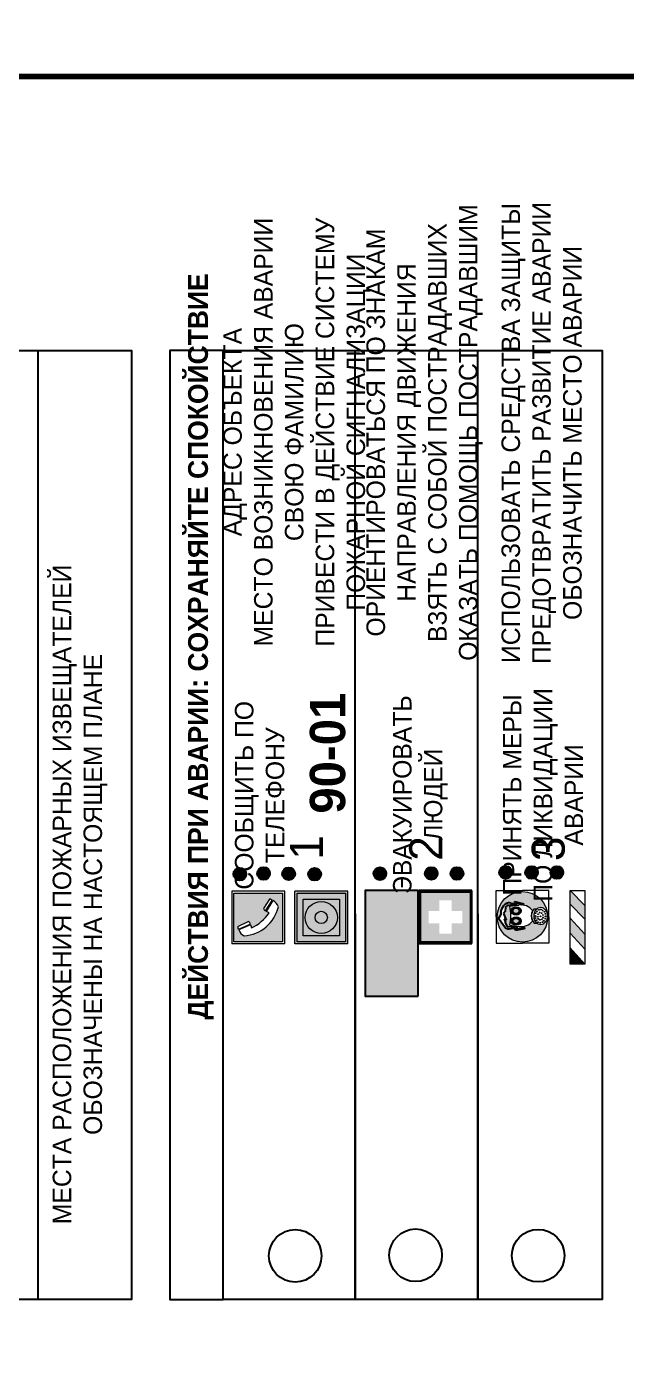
# Model space of a CAD drawing. Header units: millimetres. Extents: x 13114 to 67229, y 22859 to 38520.
# Drawn here: x 24418.1 to 24508.9, y 24476.3 to 24677.6 of the extents above; entities that cross this region are included whole.
import ezdxf

# ---------------------------------------------------------------- set-up
doc = ezdxf.new("R2010")
doc.units = ezdxf.units.MM
doc.styles.add('обычный', font='arial.ttf')

# ---------------------------------------------------------------- blocks, each defined once
blk = doc.blocks.new('A$C38D26F80')
h = blk.add_hatch(color=5)
h.dxf.hatch_style = 1
h.paths.add_polyline_path([(-8.77, -4.48, 1), (-0.19, -4.48, 1)])
h.paths.add_polyline_path([(-6.75, -3.58), (-6.75, -3.31), (-6.62, -3.22), (-6.5, -3.22), (-6.42, -3.3), (-6.39, -3.28), (-6.59, -2.23), (-6.59, -2.01), (-6.38, -1.58), (-4.76, -0.4), (-4.13, -0.79, -0.362848), (-2.1, -2.1, -0.201049), (-2.17, -2.48, 0.085434), (-2.26, -3.13), (-1.9, -3.16), (-2.25, -4.7), (-2.4, -4.59), (-2.43, -4.34), (-2.36, -4.34), (-2.14, -3.34), (-2.47, -3.42), (-2.58, -1.95), (-2.77, -1.58), (-3.58, -1.52), (-3.92, -1.26), (-5.05, -1.73), (-4.87, -1.39), (-5.41, -1.6), (-5.41, -1.46), (-6.13, -1.87), (-6.18, -3.5), (-6.56, -3.47), (-6.37, -4.59), (-6.16, -4.43), (-6.16, -4.66), (-6.36, -4.79), (-6.37, -4.8), (-6.51, -4.76)], flags=16)
h.paths.add_polyline_path([(-6.51, -4.76), (-6.36, -4.79), (-6.37, -4.8)], flags=0)
h.paths.add_polyline_path([(-5.92, -2.34, 0.089508), (-2.67, -2.35), (-2.48, -3.88, -0.268602), (-3.4, -6.18, 0.262449), (-5.2, -6.18, -0.268602), (-6.11, -3.88)], flags=16)
edge = h.paths.add_edge_path(flags=16)
edge.add_ellipse((-5.19, -3.41), major_axis=(0, 0.842), ratio=0.848992, start_angle=0, end_angle=360)
edge = h.paths.add_edge_path(flags=0)
edge.add_ellipse((-5.19, -3.39), major_axis=(0, 0.665), ratio=0.853798, start_angle=0, end_angle=360)
edge = h.paths.add_edge_path(flags=0)
edge.add_ellipse((-5.19, -3.4), major_axis=(0, 0.528), ratio=0.864094, start_angle=0, end_angle=360)
edge = h.paths.add_edge_path(flags=16)
edge.add_ellipse((-3.47, -3.4), major_axis=(0, 0.842), ratio=0.848992, start_angle=0, end_angle=360)
h.paths.add_polyline_path([(-3.13, -6.45), (-3.13, -6.84, 0.383174), (-5.57, -6.85), (-5.57, -6.49, -0.369952)], flags=16)
edge = h.paths.add_edge_path(flags=0)
edge.add_ellipse((-3.47, -3.39), major_axis=(0, 0.665), ratio=0.853798, start_angle=0, end_angle=360)
edge = h.paths.add_edge_path(flags=0)
edge.add_ellipse((-3.47, -3.4), major_axis=(0, 0.528), ratio=0.864094, start_angle=0, end_angle=360)
edge = h.paths.add_edge_path(flags=16)
edge.add_ellipse((-4.34, -7.57), major_axis=(-1.48, 0), ratio=0.744955, start_angle=0, end_angle=360)
h.paths.add_polyline_path([(-5.01, -6.85, -1), (-5.15, -6.85, -1)], flags=0)
h.paths.add_polyline_path([(-5.33, -7.14, -1), (-5.47, -7.14, -1)], flags=0)
h.paths.add_polyline_path([(-4.61, -6.71, -1), (-4.74, -6.71, -1)], flags=16)
h.paths.add_polyline_path([(-5.43, -7.51, -1), (-5.57, -7.51, -1)], flags=0)
h.paths.add_polyline_path([(-4.26, -6.67, -1), (-4.4, -6.67, -1)], flags=16)
h.paths.add_polyline_path([(-4.74, -7.14, -1), (-4.88, -7.14, -1)], flags=0)
h.paths.add_polyline_path([(-4.93, -7.43, -1), (-5.07, -7.43, -1)], flags=0)
h.paths.add_polyline_path([(-4.41, -7.07, -1), (-4.54, -7.07, -1)], flags=0)
h.paths.add_polyline_path([(-5.33, -7.87, -1), (-5.46, -7.87, -1)], flags=0)
h.paths.add_polyline_path([(-3.8, -6.71, -1), (-3.94, -6.71, -1)], flags=16)
h.paths.add_polyline_path([(-4.85, -7.78, -1), (-4.98, -7.78, -1)], flags=0)
h.paths.add_polyline_path([(-3.96, -7.14, -1), (-4.1, -7.14, -1)], flags=0)
h.paths.add_polyline_path([(-4.33, -7.53, -1), (-4.47, -7.53, -1)], flags=0)
h.paths.add_polyline_path([(-5.09, -8.12, -1), (-5.23, -8.12, -1)], flags=0)
h.paths.add_polyline_path([(-3.5, -6.94, -1), (-3.64, -6.94, -1)], flags=0)
h.paths.add_polyline_path([(-4.54, -7.97, -1), (-4.68, -7.97, -1)], flags=0)
h.paths.add_polyline_path([(-3.66, -7.39, -1), (-3.8, -7.39, -1)], flags=0)
h.paths.add_polyline_path([(-4.73, -8.35, -1), (-4.86, -8.35, -1)], flags=0)
h.paths.add_polyline_path([(-4.09, -7.96, -1), (-4.23, -7.96, -1)], flags=0)
h.paths.add_polyline_path([(-3.77, -7.74, -1), (-3.91, -7.74, -1)], flags=0)
h.paths.add_polyline_path([(-3.22, -7.27, -1), (-3.35, -7.27, -1)], flags=0)
h.paths.add_polyline_path([(-4.34, -8.4, -1), (-4.47, -8.4, -1)], flags=0)
h.paths.add_polyline_path([(-3.16, -7.61, -1), (-3.3, -7.61, -1)], flags=0)
h.paths.add_polyline_path([(-3.9, -8.35, -1), (-4.04, -8.35, -1)], flags=0)
h.paths.add_polyline_path([(-3.32, -7.91, -1), (-3.46, -7.91, -1)], flags=0)
h.paths.add_polyline_path([(-3.55, -8.23, -1), (-3.69, -8.23, -1)], flags=0)
at = {"color": 5, "lineweight": 5}
for p, q in [((-4.48, 0), (-8.96, 0)), ((-8.96, 0), (-8.96, -4.48)), ((-4.48, 0), (0, 0)), ((0, 0), (0, -4.48)), ((-6.59, -2.01), (-6.38, -1.58)), ((-6.59, -2.23), (-6.59, -2.01)), ((-6.39, -3.28), (-6.59, -2.23)), ((-6.38, -1.58), (-4.76, -0.4)), ((-6.13, -1.87), (-6.18, -3.5)), ((-5.41, -1.46), (-6.13, -1.87)), ((-4.87, -1.39), (-5.41, -1.6)), ((-5.41, -1.6), (-5.41, -1.46)), ((-3.92, -1.26), (-5.05, -1.73)), ((-5.05, -1.73), (-4.87, -1.39)), ((-4.76, -0.4), (-4.13, -0.79)), ((-3.58, -1.52), (-3.92, -1.26)), ((-2.77, -1.58), (-3.58, -1.52)), ((-2.58, -1.95), (-2.77, -1.58)), ((-2.47, -3.42), (-2.58, -1.95)), ((-8.96, -8.96), (-8.96, -4.48)), ((-6.75, -3.31), (-6.62, -3.22)), ((-6.75, -3.58), (-6.75, -3.31)), ((-6.51, -4.76), (-6.75, -3.58)), ((-6.62, -3.22), (-6.5, -3.22)), ((-6.18, -3.5), (-6.56, -3.47)), ((-6.56, -3.47), (-6.37, -4.59)), ((-6.5, -3.22), (-6.42, -3.3)), ((-6.42, -3.3), (-6.39, -3.28)), ((-6.37, -4.59), (-6.16, -4.43)), ((-6.16, -4.43), (-6.16, -4.66)), ((-5.92, -2.34), (-6.11, -3.88)), ((-2.67, -2.34), (-2.48, -3.88)), ((-2.14, -3.34), (-2.47, -3.42)), ((-2.43, -4.34), (-2.4, -4.59)), ((-2.43, -4.34), (-2.36, -4.34)), ((-2.36, -4.34), (-2.14, -3.34)), ((-1.9, -3.16), (-2.26, -3.13)), ((-2.25, -4.7), (-1.9, -3.16)), ((0, -8.96), (0, -4.48)), ((-6.37, -4.8), (-6.51, -4.76)), ((-6.16, -4.66), (-6.37, -4.8)), ((-5.57, -6.49), (-5.57, -6.85)), ((-3.13, -6.45), (-3.13, -6.84)), ((-2.4, -4.59), (-2.25, -4.7)), ((-4.48, -8.96), (-8.96, -8.96)), ((-4.48, -8.96), (0, -8.96))]:
    blk.add_line(p, q, dxfattribs=at)
at = {"color": 5}
for p, q in [((-6.59, -2.01), (-6.38, -1.58)), ((-6.59, -2.23), (-6.59, -2.01)), ((-6.39, -3.28), (-6.59, -2.23)), ((-6.38, -1.58), (-4.76, -0.4)), ((-6.13, -1.87), (-6.18, -3.5)), ((-5.41, -1.46), (-6.13, -1.87)), ((-4.87, -1.39), (-5.41, -1.6)), ((-5.41, -1.6), (-5.41, -1.46)), ((-3.92, -1.26), (-5.05, -1.73)), ((-5.05, -1.73), (-4.87, -1.39)), ((-4.76, -0.4), (-4.13, -0.79)), ((-3.58, -1.52), (-3.92, -1.26)), ((-2.77, -1.58), (-3.58, -1.52)), ((-2.58, -1.95), (-2.77, -1.58)), ((-2.47, -3.42), (-2.58, -1.95)), ((-6.75, -3.31), (-6.62, -3.22)), ((-6.75, -3.58), (-6.75, -3.31)), ((-6.51, -4.76), (-6.75, -3.58)), ((-6.62, -3.22), (-6.5, -3.22)), ((-6.18, -3.5), (-6.56, -3.47)), ((-6.56, -3.47), (-6.37, -4.59)), ((-6.5, -3.22), (-6.42, -3.3)), ((-6.42, -3.3), (-6.39, -3.28)), ((-6.37, -4.59), (-6.16, -4.43)), ((-6.16, -4.43), (-6.16, -4.66)), ((-2.14, -3.34), (-2.47, -3.42)), ((-2.4, -4.59), (-2.43, -4.34)), ((-2.43, -4.34), (-2.36, -4.34)), ((-2.36, -4.34), (-2.14, -3.34)), ((-2.26, -3.13), (-1.9, -3.16)), ((-1.9, -3.16), (-2.25, -4.7)), ((-6.37, -4.8), (-6.51, -4.76)), ((-6.36, -4.79), (-6.51, -4.76)), ((-6.16, -4.66), (-6.37, -4.8)), ((-6.16, -4.66), (-6.36, -4.79)), ((-2.25, -4.7), (-2.4, -4.59))]:
    blk.add_line(p, q, dxfattribs=at)
at = {"color": 5, "lineweight": 5}
for centre, radius in [((-4.48, -4.48), 4.29), ((-4.67, -6.71), 0.0678), ((-4.33, -6.67), 0.0678), ((-3.87, -6.71), 0.0678), ((-5.5, -7.51), 0.0678), ((-5.4, -7.14), 0.0678), ((-5.4, -7.87), 0.0678), ((-5.16, -8.12), 0.0678), ((-5.08, -6.85), 0.0678), ((-5, -7.43), 0.0678), ((-4.91, -7.78), 0.0678), ((-4.81, -7.14), 0.0678), ((-4.79, -8.35), 0.0678), ((-4.61, -7.97), 0.0678), ((-4.47, -7.07), 0.0678), ((-4.4, -7.53), 0.0678), ((-4.4, -8.4), 0.0678), ((-4.16, -7.96), 0.0678), ((-4.03, -7.14), 0.0678), ((-3.97, -8.35), 0.0678), ((-3.84, -7.74), 0.0678), ((-3.73, -7.39), 0.0678), ((-3.62, -8.23), 0.0678), ((-3.57, -6.94), 0.0678), ((-3.39, -7.91), 0.0678), ((-3.28, -7.27), 0.0678), ((-3.23, -7.61), 0.0678)]:
    blk.add_circle(centre, radius, dxfattribs=at)
at = {"color": 5}
for centre, radius, start, end in [((-3.89, -2.66), 1.88, 17.387, 97.1599), ((-2.6, -2.2), 0.511, 326.3906, 11.8614), ((-0.35, -3.07), 1.91, 162.2553, 181.7878)]:
    blk.add_arc(centre, radius, start, end, dxfattribs=at)
at = {"color": 5, "lineweight": 5}
for centre, radius, start, end in [((-2.6, -2.2), 0.513, 326.4781, 11.7739), ((-3.66, -4.24), 2.47, 171.573, 231.7124), ((-4.28, 6.66), 9.15, 259.6987, 280.1569), ((-4.93, -4.24), 2.47, 308.2876, 8.427), ((-0.47, -3.05), 1.79, 161.5846, 182.4584), ((-4.33, -7.88), 1.87, 50.358, 131.5662), ((-4.34, -8.2), 1.82, 48.4943, 132.3565), ((-4.3, -7.78), 1.83, 60.5889, 119.4111)]:
    blk.add_arc(centre, radius, start, end, dxfattribs=at)
for centre, major_axis, ratio in [((-5.19, -3.41), (0, 0.842), 0.848992), ((-5.19, -3.39), (0, 0.665), 0.853798), ((-5.19, -3.4), (0, 0.528), 0.864094), ((-3.47, -3.4), (0, 0.842), 0.848992), ((-3.47, -3.39), (0, 0.665), 0.853798), ((-3.47, -3.4), (0, 0.528), 0.864094), ((-4.34, -7.57), (-1.48, 0), 0.744955)]:
    blk.add_ellipse(centre, major_axis=major_axis, ratio=ratio, dxfattribs=at)
blk = doc.blocks.new('A$C47DD6509')
at = {"lineweight": 5}
for points in [[(-8.69, 0), (-11.19, 0), (-11.19, -2.22)], [(-4.22, 0), (-6.45, 0), (-8.91, -2.22), (-6.61, -2.22)], [(0, 0), (-2.09, 0), (-4.36, -2.22), (-2.29, -2.22)]]:
    blk.add_hatch(color=242, dxfattribs=at).paths.add_polyline_path(points)
at = {"color": 242, "lineweight": 5}
for p, q in [((-11.19, -2.22), (-8.69, 0)), ((-11.19, -2.22), (-11.19, 0)), ((-11.19, 0), (-8.69, 0)), ((-11.19, 0), (0, 0)), ((-8.91, -2.22), (-6.45, 0)), ((-6.61, -2.22), (-4.22, 0)), ((-4.36, -2.22), (-2.09, 0)), ((-2.29, -2.22), (0, 0)), ((0, 0), (0, -2.22)), ((0, -2.22), (-11.19, -2.22))]:
    blk.add_line(p, q, dxfattribs=at)
blk = doc.blocks.new('A$C32E8229D')
at = {"true_color": 0xffffff}
blk.add_hatch(color=7, dxfattribs=at).paths.add_polyline_path([(0, 0), (0, -8), (16, -8), (16, 0)])
h = blk.add_hatch(color=126)
h.paths.add_polyline_path([(0.2, -0.2), (15.8, -0.2), (15.8, -7.8), (0.2, -7.8)])
h.paths.add_polyline_path([(13.49, -2.05), (12.08, -2.05), (11.37, -2.63, 0.162397), (11.29, -2.84), (11.29, -3.63), (10.35, -3.63), (10.35, -4.05), (11.68, -4.05), (11.68, -3.48), (12.26, -4.28), (11.29, -5.1), (11.29, -6.78), (11.85, -6.78), (11.85, -5.44), (12.8, -4.64), (12.8, -5.94), (14.46, -5.94), (14.46, -5.39), (13.45, -5.39), (13.45, -3.97), (12.46, -2.59), (13.15, -2.59), (13.69, -3.34), (14.18, -3)], flags=16)
h.paths.add_polyline_path([(10.74, -1.82, 1), (11.8, -1.82, 1)], flags=16)
h.paths.add_polyline_path([(9.39, -3.59), (5.99, -3.59), (6.56, -3.03), (5.91, -3.03), (5.1, -3.83), (5.91, -4.64), (6.56, -4.64), (5.99, -4.09), (9.39, -4.09)], flags=16)
h.paths.add_polyline_path([(4.29, -1.08), (1.72, -1.08), (1.72, -6.6), (4.29, -6.6)], flags=16)
at = {"color": 126}
blk.add_lwpolyline([(16, -8), (0, -8), (0, 0), (16, 0)], close=True, dxfattribs=at)
blk = doc.blocks.new('A$C18900ED3')
h = blk.add_hatch(color=126)
h.paths.add_polyline_path([(-0.18, -0.18), (-7.02, -0.18), (-7.02, -7.02), (-0.18, -7.02)])
h.paths.add_polyline_path([(-5.89, -4.46), (-5.89, -2.77), (-4.46, -2.77), (-4.46, -1.31), (-2.77, -1.31), (-2.77, -2.77), (-1.33, -2.77), (-1.33, -4.46), (-2.77, -4.46), (-2.77, -5.89), (-4.46, -5.89), (-4.46, -4.46)], flags=16)
at = {"color": 126}
for p, q in [((-7.2, 0), (-7.2, -7.2)), ((0, 0), (-7.2, 0)), ((0, -7.2), (0, 0)), ((-7.02, -7.02), (-7.02, -0.18)), ((-7.02, -0.18), (-0.18, -0.18)), ((-0.18, -0.18), (-0.18, -7.02)), ((-7.2, -7.2), (0, -7.2)), ((-0.18, -7.02), (-7.02, -7.02))]:
    blk.add_line(p, q, dxfattribs=at)
blk = doc.blocks.new('A$C456E1F9C')
at = {"lineweight": 5}
h = blk.add_hatch(color=242, dxfattribs=at)
h.paths.add_polyline_path([(0.51, -1.47), (0.51, -13.26), (12.29, -13.26), (12.29, -1.47)])
h.paths.add_polyline_path([(5.42, -4.95, -0.254479), (4.78, -5.4), (3.52, -2.53, -0.209735), (4.23, -2.4)], flags=16)
h.paths.add_polyline_path([(8.53, -8.6), (10.87, -10.17), (10.54, -10.76), (8.03, -9.13, -0.192251)], flags=16)
h.paths.add_polyline_path([(4.61, -5.49, 0.005518), (3.87, -5.72, 0.128647), (7.49, -10.01, 0.00809), (7.83, -9.33), (10.47, -10.97, -0.16736), (8.99, -12.25, -0.327862), (1.95, -3.95, -0.166952), (3.36, -2.62)], flags=16)
at = {"color": 242, "lineweight": 5}
for p, q in [((0, -13.77), (0, -0.97)), ((12.8, -0.97), (0, -0.97)), ((4.61, -5.49), (3.36, -2.62)), ((3.52, -2.53), (4.78, -5.4)), ((4.23, -2.4), (5.42, -4.95)), ((12.8, -13.77), (12.8, -0.97)), ((7.83, -9.33), (10.47, -10.97)), ((8.03, -9.13), (10.54, -10.76)), ((10.81, -10.12), (8.53, -8.6)), ((10.54, -10.76), (10.8, -10.3)), ((10.8, -10.3), (10.81, -10.12)), ((0, -13.77), (12.8, -13.77))]:
    blk.add_line(p, q, dxfattribs=at)
blk.add_lwpolyline([(0.51, -1.47), (12.29, -1.47), (12.29, -13.26), (0.51, -13.26)], close=True, dxfattribs=at)
for centre, radius, start, end in [((4.59, -5.34), 2.99, 114.2845, 152.1974), ((4.02, -3.27), 0.891, 76.3284, 123.7092), ((11.12, -3.31), 9.19, 183.9915, 256.6009), ((14.98, -39.1), 35.17, 107.1487, 108.4135), ((13.86, -0.94), 11.08, 205.5536, 234.8762), ((4.68, -4.59), 0.824, 276.9621, 334.0723), ((-13.31, 0.8), 23.44, 332.5487, 334.4027), ((8.94, -9.5), 0.989, 114.4092, 157.9388), ((7.87, -9.46), 3, 291.9291, 329.9329)]:
    blk.add_arc(centre, radius, start, end, dxfattribs=at)
blk = doc.blocks.new('A$C54414219')
at = {"true_color": 0xffffff}
h = blk.add_hatch(color=7, dxfattribs=at)
h.paths.add_polyline_path([(2.39, -9.45), (2.39, -18.3), (11.23, -18.3), (11.23, -9.45)], flags=0)
h.paths.add_polyline_path([(10.71, -13.87, -1), (2.92, -13.87, -1)], flags=0)
h.paths.add_polyline_path([(8.3, -13.87, -1), (5.33, -13.87, -1)], flags=0)
h.paths.add_polyline_path([(0.41, -7.47), (0.41, -20.27), (13.21, -20.27), (13.21, -7.47)])
h.paths.add_polyline_path([(0.92, -19.77), (12.71, -19.77), (12.71, -7.98), (0.92, -7.98)], flags=16)
h.paths.add_polyline_path([(11.23, -9.45), (11.23, -18.3), (2.39, -18.3), (2.39, -9.45)], flags=0)
at = {"lineweight": 5}
h = blk.add_hatch(color=242, dxfattribs=at)
h.paths.add_polyline_path([(12.71, -7.98), (0.92, -7.98), (0.92, -19.77), (12.71, -19.77)])
h.paths.add_polyline_path([(11.23, -18.3), (2.39, -18.3), (2.39, -9.45), (11.23, -9.45)], flags=16)
h.paths.add_polyline_path([(10.71, -13.87, -1), (2.92, -13.87, -1)], flags=0)
h.paths.add_polyline_path([(8.3, -13.87, -1), (5.33, -13.87, -1)], flags=0)
at = {"true_color": 0xffffff}
h = blk.add_hatch(color=7, dxfattribs=at)
h.paths.add_polyline_path([(2.39, -9.45), (2.39, -18.3), (11.23, -18.3), (11.23, -9.45)])
h.paths.add_polyline_path([(10.71, -13.87, -1), (2.92, -13.87, -1)], flags=16)
h.paths.add_polyline_path([(8.3, -13.87, -1), (5.33, -13.87, -1)], flags=0)
at = {"lineweight": 5}
h = blk.add_hatch(color=242, dxfattribs=at)
h.paths.add_polyline_path([(2.92, -13.87, 1), (10.71, -13.87, 1)])
h.paths.add_polyline_path([(8.3, -13.87, -1), (5.33, -13.87, -1)], flags=16)
at = {"color": 242, "lineweight": 5}
for p, q in [((0.41, -20.27), (0.41, -7.47)), ((0.41, -7.47), (13.21, -7.47)), ((0.41, -7.47), (13.21, -7.47)), ((13.21, -20.27), (13.21, -7.47)), ((0.41, -20.27), (13.21, -20.27))]:
    blk.add_line(p, q, dxfattribs=at)
for points in [[(0.92, -7.98), (12.71, -7.98), (12.71, -19.77), (0.92, -19.77)], [(2.39, -9.45), (11.23, -9.45), (11.23, -18.3), (2.39, -18.3)]]:
    blk.add_lwpolyline(points, close=True, dxfattribs=at)
for radius in [3.89, 1.49]:
    blk.add_circle((6.81, -13.87), radius, dxfattribs=at)

msp = doc.modelspace()

# ---------------------------------------------------------------- hatches: boundary and pattern name
at = {"lineweight": 0}
h = msp.add_hatch(color=256, dxfattribs=at)
h.dxf.hatch_style = 1
h.paths.add_polyline_path([(24450.38, 24548.22, 1), (24450.38, 24550.15, 1)])
h = msp.add_hatch(color=256, dxfattribs=at)
h.dxf.hatch_style = 1
h.paths.add_polyline_path([(24453.97, 24548.33, 1), (24453.97, 24550.26, 1)])
h = msp.add_hatch(color=256, dxfattribs=at)
h.dxf.hatch_style = 1
h.paths.add_polyline_path([(24457.78, 24548.29, 1), (24457.78, 24550.22, 1)])
h = msp.add_hatch(color=256, dxfattribs=at)
h.dxf.hatch_style = 1
h.paths.add_polyline_path([(24461.71, 24548.21, 1), (24461.71, 24550.14, 1)])
h = msp.add_hatch(color=256, dxfattribs=at)
h.dxf.hatch_style = 1
h.paths.add_polyline_path([(24471.59, 24548.29, 1), (24471.59, 24550.22, 1)])
h = msp.add_hatch(color=256, dxfattribs=at)
h.dxf.hatch_style = 1
h.paths.add_polyline_path([(24479.37, 24548.33, 1), (24479.37, 24550.26, 1)])
h = msp.add_hatch(color=256, dxfattribs=at)
h.dxf.hatch_style = 1
h.paths.add_polyline_path([(24483.27, 24548.32, 1), (24483.27, 24550.25, 1)])
h = msp.add_hatch(color=256, dxfattribs=at)
h.dxf.hatch_style = 1
h.paths.add_polyline_path([(24490.63, 24548.48, 1), (24490.63, 24550.41, 1)])
h = msp.add_hatch(color=256, dxfattribs=at)
h.dxf.hatch_style = 1
h.paths.add_polyline_path([(24494.57, 24548.48, 1), (24494.57, 24550.41, 1)])
h = msp.add_hatch(color=256, dxfattribs=at)
h.dxf.hatch_style = 1
h.paths.add_polyline_path([(24498.41, 24548.48, 1), (24498.41, 24550.41, 1)])

# ---------------------------------------------------------------- linework, layer by layer
at = {"color": 6, "lineweight": 100}
for points in [[(24049.66, 24670.01), (24649.66, 24670.01), (24649.66, 25065.01), (24049.66, 25065.01)], [(24049.66, 24275.01), (24649.66, 24275.01), (24649.66, 24670.01), (24049.66, 24670.01)]]:
    msp.add_lwpolyline(points, close=True, dxfattribs=at)
at = {"color": 0}
msp.add_lwpolyline([(24368.54, 24484.74), (24368.54, 24628.51), (24433.99, 24628.51), (24433.99, 24484.74)], close=True, dxfattribs=at)
msp.add_lwpolyline([(24419.83, 24484.74), (24419.83, 24628.51)], dxfattribs=at)
for points in [[(24447.85, 24484.74), (24447.85, 24628.51), (24439.8, 24628.51), (24439.8, 24484.74)], [(24447.85, 24484.74), (24447.85, 24628.51), (24505.25, 24628.51), (24505.25, 24484.74)]]:
    msp.add_lwpolyline(points, close=True)
for points in [[(24467.84, 24543.16), (24467.84, 24484.74), (24467.84, 24628.51)], [(24486.42, 24543.16), (24486.42, 24484.74), (24486.42, 24628.51)]]:
    msp.add_lwpolyline(points)
for centre, radius in [((24450.38, 24549.19), 0.966), ((24453.97, 24549.29), 0.966), ((24457.78, 24549.25), 0.966), ((24461.71, 24549.17), 0.966), ((24471.59, 24549.26), 0.966), ((24479.37, 24549.3), 0.966), ((24483.27, 24549.29), 0.966), ((24490.63, 24549.45), 0.966), ((24494.57, 24549.44), 0.966), ((24498.41, 24549.44), 0.966), ((24458.77, 24491.37), 3.98), ((24477, 24491.46), 3.98), ((24495.57, 24491.4), 3.98)]:
    msp.add_circle(centre, radius)

# ---------------------------------------------------------------- block references
at = {"rotation": 90}
for name, p, xscale, yscale, zscale in [('A$C456E1F9C', (24448.57, 24538.63), 0.625, 0.625, 0.625), ('A$C54414219', (24454.05, 24538.37), 0.625, 0.625, 0.625), ('A$C18900ED3', (24477.52, 24546.7), 1.111111111007631, 1.111111111007631, 1.111111111007631), ('A$C38D26F80', (24489.19, 24546.72), 0.8928571427240968, 0.8928571427240968, 0.8928571427240968)]:
    msp.add_blockref(name, p, dxfattribs=dict(at, xscale=xscale, yscale=yscale, zscale=zscale))
at = {"xscale": -1, "rotation": 90}
msp.add_blockref('A$C32E8229D', (24469.37, 24546.7), dxfattribs=at)
at = {"color": 242, "true_color": 0xc1121c, "rotation": 90}
msp.add_blockref('A$C47DD6509', (24500.4, 24546.72), dxfattribs=at)

# ---------------------------------------------------------------- texts
at = {"lineweight": 0, "attachment_point": 5, "rotation": 90, "style": 'обычный'}
for s, insert, char_height, width in [('\\pi-8.4,l8.4,t8.4;{\\fProxima Nova Rg|b0|i0|c204|p2;ИСПОЛЬЗОВАТЬ СРЕДСТВА ЗАЩИТЫ \\PПРЕДОТВРАТИТЬ РАЗВИТИЕ АВАРИИ\\PОБОЗНАЧИТЬ МЕСТО АВАРИИ}', (24496.1, 24616.01), 2.8, 126.6484), ('\\pi-8.4,l8.4,t8.4;{\\fProxima Nova Rg|b0|i0|c204|p2;АДРЕС ОБЪЕКТА\\PМЕСТО ВОЗНИКНОВЕНИЯ АВАРИИ\\PСВОЮ ФАМИЛИЮ\\PПРИВЕСТИ В ДЕЙСТВИЕ СИСТЕМУ \\PПОЖАРНОЙ СИГНАЛИЗАЦИИ}', (24459.01, 24616.14), 2.8, 126.6484), ('\\pi-8.4,l8.4,t8.4;{\\fProxima Nova Rg|b0|i0|c204|p2;ОРИЕНТИРОВАТЬСЯ ПО ЗНАКАМ \\PНАПРАВЛЕНИЯ ДВИЖЕНИЯ\\PВЗЯТЬ С СОБОЙ ПОСТРАДАВШИХ\\PОКАЗАТЬ ПОМОЩЬ ПОСТРАДАВШИМ}', (24478.37, 24616.07), 2.8, 126.6484), ('{\\fProxima Nova Rg|b1|i0|c204|p2;ДЕЙСТВИЯ ПРИ АВАРИИ: СОХРАНЯЙТЕ СПОКОЙСТВИЕ\\H1.6644x; }', (24444.48, 24583.69), 3, 175.1736), ('\\pt8.4;{\\fProxima Nova Rg|b0|i0|c204|p2;\\PМЕСТА РАСПОЛОЖЕНИЯ ПОЖАРНЫХ ИЗВЕЩАТЕЛЕЙ ОБОЗНАЧЕНЫ НА НАСТОЯЩЕМ ПЛАНЕ}', (24423.84, 24546.12), 2.8, 118.5618), ('{\\fProxima Nova Rg|b1|i0|c204|p2;\\H1.0714x;90-01\\fProxima Nova Rg|b0|i0|c204|p2;\\H0.93331x; \\H1.3449x; }', (24463.7, 24567.51), 5, 126.6484), ('{\\fProxima Nova Rg|b0|i0|c204|p2;ЭВАКУИРОВАТЬ \\PЛЮДЕЙ}', (24477.72, 24561.23), 2.8, 126.6484), ('{\\fProxima Nova Rg|b0|i0|c204|p2;ПРИНЯТЬ МЕРЫ \\PПО ЛИКВИДАЦИИ \\PАВАРИИ}', (24496.29, 24561.19), 2.8, 126.6484), ('{\\fProxima Nova Rg|b0|i0|c204|p2;СООБЩИТЬ ПО \\PТЕЛЕФОНУ}', (24453.39, 24561.13), 2.8, 126.6484), ('{\\fProxima Nova Rg|b0|i0|c204|p2;1\\H1.1667x; }', (24460.46, 24553.23), 5, 126.6484), ('{\\fProxima Nova Rg|b0|i0|c204|p2;2\\H1.1967x; }', (24478.54, 24553.08), 5, 126.6484), ('{\\fProxima Nova Rg|b0|i0|c204|p2;3\\H1.1967x; }', (24497.12, 24553.02), 5, 126.6484)]:
    msp.add_mtext(s, dxfattribs=dict(at, insert=insert, char_height=char_height, width=width))

doc.saveas('drawing.dxf')
